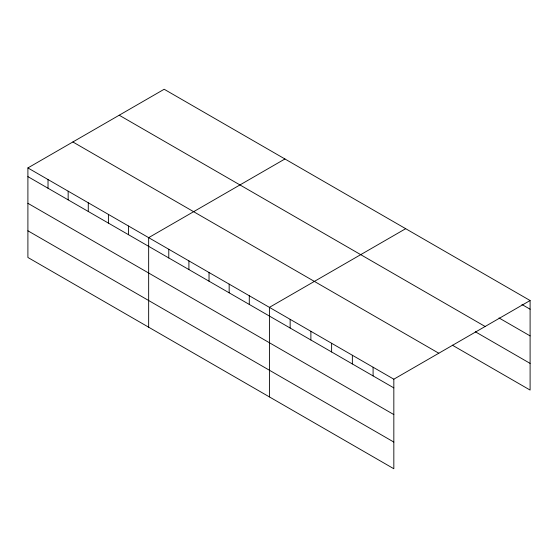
<?xml version="1.0" encoding="UTF-8"?>
<svg xmlns="http://www.w3.org/2000/svg" width="558" height="558" viewBox="0 0 558 558"><rect width="100%" height="100%" fill="white"/><g stroke="black" fill="none" stroke-linecap="round" stroke-linejoin="round"><path stroke-width="0.84" d="M393.829 414.573L393.829 379.196L27.9 167.93L27.9 257.475L393.829 468.741L393.829 414.573L27.9 203.307M452.343 345.172L530.1 390.07L530.1 300.525L164.171 89.259L27.9 167.93M284.929 158.974L148.658 237.652L148.658 327.197M405.687 228.689L269.416 307.367L269.416 396.912M393.829 379.196L530.1 300.525M521.953 304.515L530.1 309.216M498.998 317.941L530.1 335.895M119.203 115.22L485.132 326.486M475.297 331.745L530.1 363.391M72.868 141.969L438.797 353.235M27.9 176.621L393.829 387.887M27.9 230.796L393.829 442.062M373.093 367.227L373.093 375.918M352.356 355.258L352.356 363.949M331.619 343.282L331.619 351.972M310.883 331.312L310.883 340.003M290.146 319.336L290.146 328.034M249.286 295.747L249.286 304.438M229.164 284.127L229.164 292.817M209.034 272.506L209.034 281.197M188.911 260.886L188.911 269.584M168.781 249.266L168.781 257.963M128.528 226.032L128.528 234.723M108.405 214.411L108.405 223.102M88.276 202.791L88.276 211.482M68.153 191.171L68.153 199.862M48.023 179.55L48.023 188.241"/></g></svg>
